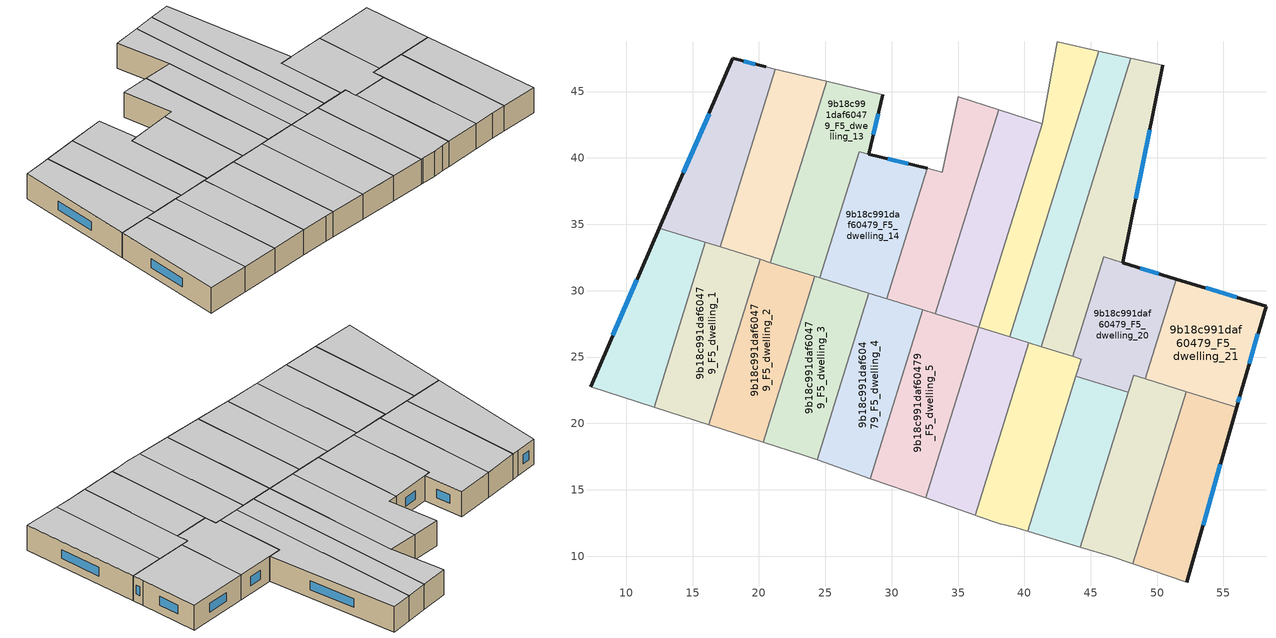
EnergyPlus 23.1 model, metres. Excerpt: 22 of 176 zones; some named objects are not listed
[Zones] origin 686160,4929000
9b18c991daf60479_F5_dwelling_0
 floor to 9b18c991daf60479_F4_dwelling_0 (EU_floor_Construction): 15.96,33.64 12.1,21.22 7.31,22.76 12.5,34.72 z15
 wall outside (EU_wall_Construction): 12.5,34.72 7.31,22.76 z15:18
 wall to 9b18c991daf60479_F5_dwelling_1 (EU_wall_Construction): 12.1,21.22 15.96,33.64 z15:18
 wall adiabatic (EU_wall_Construction): 7.31,22.76 12.1,21.22 z15:18
 wall to 9b18c991daf60479_F5_dwelling_11 (EU_wall_Construction): 15.96,33.64 12.5,34.72 z15:18
 window (EU_Window_Construction): 10.81,30.83 9,26.65 z15.98:17.02
 ceiling to 9b18c991daf60479_F6_dwelling_0 (EU_floor_Construction): 12.1,21.22 15.96,33.64 12.5,34.72 7.31,22.76 z18
9b18c991daf60479_F5_dwelling_1
 floor to 9b18c991daf60479_F4_dwelling_1 (EU_floor_Construction): 20.08,32.36 16.21,19.9 12.1,21.22 15.96,33.64 z15
 wall to 9b18c991daf60479_F5_dwelling_2 (EU_wall_Construction): 16.21,19.9 20.08,32.36 z15:18
 wall adiabatic (EU_wall_Construction): 12.1,21.22 16.21,19.9 z15:18
 wall to 9b18c991daf60479_F5_dwelling_12 (EU_wall_Construction): 20.08,32.36 17.08,33.3 z15:18
 wall to 9b18c991daf60479_F5_dwelling_11 (EU_wall_Construction): 17.08,33.3 15.96,33.64 z15:18
 ceiling to 9b18c991daf60479_F6_dwelling_1 (EU_floor_Construction): 16.21,19.9 20.08,32.36 15.96,33.64 12.1,21.22 z18
9b18c991daf60479_F5_dwelling_10
 floor to 9b18c991daf60479_F4_dwelling_10 (EU_floor_Construction): 55.98,21.21 52.24,8.05 48.17,9.43 52.2,22.39 z15
 wall outside (EU_wall_Construction): 52.24,8.05 55.98,21.21 z15:18
 wall adiabatic (EU_wall_Construction): 48.17,9.43 52.24,8.05 z15:18
 wall to 9b18c991daf60479_F5_dwelling_9 (EU_wall_Construction): 52.2,22.39 48.17,9.43 z15:18
 wall to 9b18c991daf60479_F5_dwelling_21 (EU_wall_Construction): 55.98,21.21 52.2,22.39 z15:18
 window (EU_Window_Construction): 53.46,12.33 54.76,16.93 z15.98:17.02
 ceiling to 9b18c991daf60479_F6_dwelling_10 (EU_floor_Construction): 52.24,8.05 55.98,21.21 52.2,22.39 48.17,9.43 z18
9b18c991daf60479_F5_dwelling_11
 floor to 9b18c991daf60479_F4_dwelling_11 (EU_floor_Construction): 21.24,46.69 17.08,33.3 12.5,34.72 18.04,47.5 20.51,46.87 z15
 wall outside (EU_wall_Construction): 20.51,46.87 18.04,47.5 12.5,34.72 z15:18
 wall adiabatic (EU_wall_Construction): 21.24,46.69 20.51,46.87 z15:18
 wall to 9b18c991daf60479_F5_dwelling_12 (EU_wall_Construction): 17.08,33.3 21.24,46.69 z15:18
 window (EU_Window_Construction): 16.24,43.34 14.3,38.87 / 19.71,47.07 18.85,47.29 z15.98:17.02
 ceiling to 9b18c991daf60479_F6_dwelling_11 (EU_floor_Construction): 17.08,33.3 21.24,46.69 20.51,46.87 18.04,47.5 12.5,34.72 z18
9b18c991daf60479_F5_dwelling_12
 floor to 9b18c991daf60479_F4_dwelling_12 (EU_floor_Construction): 25.11,45.77 20.87,32.12 17.08,33.3 21.24,46.69 z15
 wall to 9b18c991daf60479_F5_dwelling_13 (EU_wall_Construction): 20.87,32.12 25.11,45.77 z15:18
 wall adiabatic (EU_wall_Construction): 25.11,45.77 21.24,46.69 z15:18
 wall to 9b18c991daf60479_F5_dwelling_2 (EU_wall_Construction): 20.08,32.36 20.87,32.12 z15:18
 ceiling to 9b18c991daf60479_F6_dwelling_12 (EU_floor_Construction): 20.87,32.12 25.11,45.77 21.24,46.69 17.08,33.3 z18
9b18c991daf60479_F5_dwelling_13
 floor to 9b18c991daf60479_F4_dwelling_13 (EU_floor_Construction): 29.32,44.78 28.28,40.29 27.54,40.47 24.59,30.96 20.87,32.12 25.11,45.77 z15
 wall outside (EU_wall_Construction): 28.28,40.29 29.32,44.78 z15:18
 wall to 9b18c991daf60479_F5_dwelling_14 (EU_wall_Construction): 27.54,40.47 28.28,40.29 / 24.59,30.96 27.54,40.46 z15:18
 wall adiabatic (EU_wall_Construction): 29.32,44.78 25.11,45.77 z15:18
 wall to 9b18c991daf60479_F5_dwelling_2 (EU_wall_Construction): 20.87,32.12 24.19,31.09 z15:18
 wall to 9b18c991daf60479_F5_dwelling_3 (EU_wall_Construction): 24.19,31.09 24.59,30.96 z15:18
 window (EU_Window_Construction): 28.62,41.75 28.98,43.31 z15.98:17.02
 ceiling to 9b18c991daf60479_F6_dwelling_13 (EU_floor_Construction): 24.59,30.96 27.54,40.47 28.28,40.29 29.32,44.78 25.11,45.77 20.87,32.12 z18
9b18c991daf60479_F5_dwelling_14
 floor to 9b18c991daf60479_F4_dwelling_14 (EU_floor_Construction): 32.69,39.2 29.65,29.39 24.59,30.96 27.54,40.46 z15
 wall outside (EU_wall_Construction): 32.69,39.2 28.29,40.28 z15:18
 wall to 9b18c991daf60479_F5_dwelling_15 (EU_wall_Construction): 29.65,29.39 32.69,39.2 z15:18
 wall to 9b18c991daf60479_F5_dwelling_3 (EU_wall_Construction): 24.59,30.96 28.29,29.81 z15:18
 wall to 9b18c991daf60479_F5_dwelling_4 (EU_wall_Construction): 28.29,29.81 29.64,29.39 z15:18
 window (EU_Window_Construction): 31.26,39.55 29.72,39.93 z15.98:17.02
 ceiling to 9b18c991daf60479_F6_dwelling_14 (EU_floor_Construction): 29.65,29.39 32.69,39.2 27.54,40.46 24.59,30.96 z18
9b18c991daf60479_F5_dwelling_15
 floor to 9b18c991daf60479_F4_dwelling_15 (EU_floor_Construction): 38.06,43.62 33.29,28.26 29.65,29.39 32.69,39.2 33.82,38.92 35,44.61 z15
 wall adiabatic (EU_wall_Construction): 38.06,43.62 35,44.61 33.82,38.92 32.69,39.2 z15:18
 wall to 9b18c991daf60479_F5_dwelling_16 (EU_wall_Construction): 33.29,28.26 38.06,43.62 z15:18
 wall to 9b18c991daf60479_F5_dwelling_4 (EU_wall_Construction): 29.65,29.39 32.35,28.55 z15:18
 wall to 9b18c991daf60479_F5_dwelling_5 (EU_wall_Construction): 32.35,28.55 33.28,28.26 z15:18
 ceiling to 9b18c991daf60479_F6_dwelling_15 (EU_floor_Construction): 33.29,28.26 38.06,43.62 35,44.61 33.82,38.92 32.69,39.2 29.65,29.39 z18
9b18c991daf60479_F5_dwelling_16
 floor to 9b18c991daf60479_F4_dwelling_16 (EU_floor_Construction): 41.33,42.55 36.58,27.24 33.29,28.26 38.06,43.62 z15
 wall adiabatic (EU_wall_Construction): 41.33,42.55 38.06,43.62 z15:18
 wall to 9b18c991daf60479_F5_dwelling_17 (EU_wall_Construction): 36.58,27.24 41.33,42.55 z15:18
 wall to 9b18c991daf60479_F5_dwelling_5 (EU_wall_Construction): 33.29,28.26 36.58,27.24 z15:18
 ceiling to 9b18c991daf60479_F6_dwelling_16 (EU_floor_Construction): 36.58,27.24 41.33,42.55 38.06,43.62 33.29,28.26 z18
9b18c991daf60479_F5_dwelling_17
 floor to 9b18c991daf60479_F4_dwelling_17 (EU_floor_Construction): 45.6,48.04 38.91,26.51 36.58,27.24 41.33,42.55 42.48,48.74 z15
 wall adiabatic (EU_wall_Construction): 45.6,48.04 42.48,48.74 41.33,42.55 z15:18
 wall to 9b18c991daf60479_F5_dwelling_18 (EU_wall_Construction): 38.91,26.51 45.6,48.04 z15:18
 wall to 9b18c991daf60479_F5_dwelling_6 (EU_wall_Construction): 36.58,27.24 38.91,26.51 z15:18
 ceiling to 9b18c991daf60479_F6_dwelling_17 (EU_floor_Construction): 38.91,26.51 45.6,48.04 42.48,48.74 41.33,42.55 36.58,27.24 z18
9b18c991daf60479_F5_dwelling_18
 floor to 9b18c991daf60479_F4_dwelling_18 (EU_floor_Construction): 48.03,47.5 41.28,25.78 38.91,26.51 45.6,48.04 z15
 wall adiabatic (EU_wall_Construction): 48.03,47.5 45.6,48.04 z15:18
 wall to 9b18c991daf60479_F5_dwelling_19 (EU_wall_Construction): 41.28,25.78 48.03,47.5 z15:18
 wall to 9b18c991daf60479_F5_dwelling_7 (EU_wall_Construction): 40.33,26.07 41.28,25.78 z15:18
 wall to 9b18c991daf60479_F5_dwelling_6 (EU_wall_Construction): 38.91,26.51 40.33,26.07 z15:18
 ceiling to 9b18c991daf60479_F6_dwelling_18 (EU_floor_Construction): 41.28,25.78 48.03,47.5 45.6,48.04 38.91,26.51 z18
9b18c991daf60479_F5_dwelling_19
 floor to 9b18c991daf60479_F4_dwelling_19 (EU_floor_Construction): 50.41,46.97 47.39,32.11 45.96,32.54 43.63,25.05 41.28,25.78 48.03,47.5 z15
 wall outside (EU_wall_Construction): 47.39,32.11 50.41,46.97 z15:18
 wall adiabatic (EU_wall_Construction): 50.41,46.97 48.03,47.5 z15:18
 wall to 9b18c991daf60479_F5_dwelling_20 (EU_wall_Construction): 43.63,25.05 45.96,32.54 47.39,32.11 z15:18
 wall to 9b18c991daf60479_F5_dwelling_7 (EU_wall_Construction): 41.28,25.78 43.63,25.05 z15:18
 window (EU_Window_Construction): 48.37,36.94 49.43,42.13 z15.98:17.02
 ceiling to 9b18c991daf60479_F6_dwelling_19 (EU_floor_Construction): 43.63,25.05 45.96,32.54 47.39,32.11 50.41,46.97 48.03,47.5 41.28,25.78 z18
9b18c991daf60479_F5_dwelling_2
 floor to 9b18c991daf60479_F4_dwelling_2 (EU_floor_Construction): 24.19,31.09 20.31,18.58 16.21,19.9 20.08,32.36 z15
 wall to 9b18c991daf60479_F5_dwelling_3 (EU_wall_Construction): 20.31,18.58 24.19,31.09 z15:18
 wall adiabatic (EU_wall_Construction): 16.21,19.9 20.31,18.58 z15:18
 ceiling to 9b18c991daf60479_F6_dwelling_2 (EU_floor_Construction): 20.31,18.58 24.19,31.09 20.08,32.36 16.21,19.9 z18
9b18c991daf60479_F5_dwelling_20
 floor to 9b18c991daf60479_F4_dwelling_20 (EU_floor_Construction): 51.46,30.87 49.12,23.34 48.23,23.62 47.83,22.33 43.87,23.56 44.28,24.85 43.64,25.05 45.96,32.54 z15
 wall outside (EU_wall_Construction): 51.46,30.87 47.39,32.1 z15:18
 wall to 9b18c991daf60479_F5_dwelling_21 (EU_wall_Construction): 49.12,23.34 51.46,30.87 z15:18
 wall to 9b18c991daf60479_F5_dwelling_8 (EU_wall_Construction): 43.87,23.56 47.83,22.33 z15:18
 wall to 9b18c991daf60479_F5_dwelling_9 (EU_wall_Construction): 47.83,22.33 48.23,23.62 49.12,23.34 z15:18
 wall to 9b18c991daf60479_F5_dwelling_7 (EU_wall_Construction): 43.64,25.05 44.28,24.85 43.87,23.56 z15:18
 window (EU_Window_Construction): 50.13,31.27 48.71,31.7 z15.98:17.02
 ceiling to 9b18c991daf60479_F6_dwelling_20 (EU_floor_Construction): 49.12,23.34 51.46,30.87 45.96,32.54 43.64,25.05 44.28,24.85 43.87,23.56 47.83,22.33 48.23,23.62 z18
9b18c991daf60479_F5_dwelling_21
 floor to 9b18c991daf60479_F4_dwelling_21 (EU_floor_Construction): 58.2,28.83 56.32,22.42 55.98,21.21 49.12,23.34 51.46,30.87 z15
 wall outside (EU_wall_Construction): 55.98,21.21 56.32,22.42 58.2,28.83 51.46,30.87 z15:18
 wall to 9b18c991daf60479_F5_dwelling_9 (EU_wall_Construction): 49.12,23.34 52.2,22.39 z15:18
 window (EU_Window_Construction): 56.01,29.49 53.65,30.21 / 56.93,24.5 57.59,26.74 / 56.09,21.6 56.21,22.02 z15.98:17.02
 ceiling to 9b18c991daf60479_F6_dwelling_21 (EU_floor_Construction): 55.98,21.21 56.32,22.42 58.2,28.83 51.46,30.87 49.12,23.34 z18
9b18c991daf60479_F5_dwelling_3
 floor to 9b18c991daf60479_F4_dwelling_3 (EU_floor_Construction): 28.29,29.81 24.39,17.25 23.36,17.61 20.31,18.58 24.19,31.09 z15
 wall to 9b18c991daf60479_F5_dwelling_4 (EU_wall_Construction): 24.39,17.25 28.29,29.81 z15:18
 wall adiabatic (EU_wall_Construction): 20.31,18.58 23.36,17.61 24.39,17.25 z15:18
 ceiling to 9b18c991daf60479_F6_dwelling_3 (EU_floor_Construction): 24.39,17.25 28.29,29.81 24.19,31.09 20.31,18.58 23.36,17.61 z18
9b18c991daf60479_F5_dwelling_4
 floor to 9b18c991daf60479_F4_dwelling_4 (EU_floor_Construction): 32.35,28.55 28.4,15.85 24.39,17.25 28.29,29.81 z15
 wall to 9b18c991daf60479_F5_dwelling_5 (EU_wall_Construction): 28.4,15.85 32.35,28.55 z15:18
 wall adiabatic (EU_wall_Construction): 24.39,17.25 28.4,15.85 z15:18
 ceiling to 9b18c991daf60479_F6_dwelling_4 (EU_floor_Construction): 28.4,15.85 32.35,28.55 28.29,29.81 24.39,17.25 z18
9b18c991daf60479_F5_dwelling_5
 floor to 9b18c991daf60479_F4_dwelling_5 (EU_floor_Construction): 36.58,27.24 32.58,14.38 28.4,15.85 32.35,28.55 z15
 wall to 9b18c991daf60479_F5_dwelling_6 (EU_wall_Construction): 32.58,14.38 36.58,27.24 z15:18
 wall adiabatic (EU_wall_Construction): 28.4,15.85 32.58,14.38 z15:18
 ceiling to 9b18c991daf60479_F6_dwelling_5 (EU_floor_Construction): 32.58,14.38 36.58,27.24 32.35,28.55 28.4,15.85 z18
9b18c991daf60479_F5_dwelling_6
 floor to 9b18c991daf60479_F4_dwelling_6 (EU_floor_Construction): 40.33,26.07 36.3,13.09 32.58,14.38 36.58,27.24 z15
 wall adiabatic (EU_wall_Construction): 32.58,14.38 36.3,13.09 z15:18
 wall to 9b18c991daf60479_F5_dwelling_7 (EU_wall_Construction): 36.3,13.09 40.33,26.07 z15:18
 ceiling to 9b18c991daf60479_F6_dwelling_6 (EU_floor_Construction): 36.3,13.09 40.33,26.07 36.58,27.24 32.58,14.38 z18
9b18c991daf60479_F5_dwelling_7
 floor to 9b18c991daf60479_F4_dwelling_7 (EU_floor_Construction): 44.28,24.85 40.24,11.87 39.29,12.16 38.14,12.43 36.5,13.02 36.3,13.09 40.33,26.07 z15
 wall adiabatic (EU_wall_Construction): 36.3,13.09 36.5,13.02 38.14,12.43 39.29,12.16 40.24,11.87 z15:18
 wall to 9b18c991daf60479_F5_dwelling_8 (EU_wall_Construction): 40.24,11.87 43.87,23.56 z15:18
 ceiling to 9b18c991daf60479_F6_dwelling_7 (EU_floor_Construction): 40.24,11.87 44.28,24.85 40.33,26.07 36.3,13.09 36.5,13.02 38.14,12.43 39.29,12.16 z18
9b18c991daf60479_F5_dwelling_8
 floor to 9b18c991daf60479_F4_dwelling_8 (EU_floor_Construction): 47.83,22.33 44.21,10.68 40.24,11.87 43.87,23.56 z15
 wall adiabatic (EU_wall_Construction): 40.24,11.87 44.21,10.68 z15:18
 wall to 9b18c991daf60479_F5_dwelling_9 (EU_wall_Construction): 44.21,10.68 47.83,22.33 z15:18
 ceiling to 9b18c991daf60479_F6_dwelling_8 (EU_floor_Construction): 44.21,10.68 47.83,22.33 43.87,23.56 40.24,11.87 z18
9b18c991daf60479_F5_dwelling_9
 floor to 9b18c991daf60479_F4_dwelling_9 (EU_floor_Construction): 52.2,22.39 48.17,9.43 46.52,9.99 44.21,10.68 48.23,23.62 z15
 wall adiabatic (EU_wall_Construction): 44.21,10.68 46.52,9.99 48.17,9.43 z15:18
 ceiling to 9b18c991daf60479_F6_dwelling_9 (EU_floor_Construction): 48.17,9.43 52.2,22.39 48.23,23.62 44.21,10.68 46.52,9.99 z18
[Building]
EU S2 Campaign: North Axis=0; Terrain=City; Solar Distribution=FullExterior
[Site:Location]
Bologna: Latitude=44.5; Longitude=11.25; Time Zone=1; Elevation=37
[SizingPeriod:WeatherFileDays]
AnnualSizingPeriod: Begin Month=1; Begin Day of Month=1; End Month=12; End Day of Month=31; Day of Week for Start Day=Monday; Use Weather File Daylight Saving Period=No; Use Weather File Rain and Snow Indicators=No
[MATERIAL]
EU_InternalMass_Material: Roughness=MediumRough; Thickness=0.1; Conductivity=1; Density=1800; Specific Heat=900; Thermal Absorptance=0.9; Solar Absorptance=0.7; Visible Absorptance=0.7
[MATERIAL:NOMASS] Roughness=MediumRough; Thermal Absorptance=0.9; Solar Absorptance=0.7; Visible Absorptance=0.7
Name | Thermal Resistance
EU_wall_NoMass | 0.905828
EU_floor_NoMass | 0.67114
[WINDOWMATERIAL:SIMPLEGLAZINGSYSTEM]
EU_Window_SimpleGlazing: UFactor=4.52486; Solar Heat Gain Coefficient=0.85; Visible Transmittance=0.85
[CONSTRUCTION]
EU_wall_Construction: EU_wall_NoMass
EU_floor_Construction: EU_floor_NoMass
EU_Window_Construction: EU_Window_SimpleGlazing
EU_InternalMass_Construction: EU_InternalMass_Material
[ZONE] Type=1; Multiplier=1; Ceiling Height=autocalculate; Floor Area=autocalculate; Part of Total Floor Area=Yes
Name | Volume
9b18c991daf60479_F5_dwelling_0 | 168.732
9b18c991daf60479_F5_dwelling_1 | 168.704
9b18c991daf60479_F5_dwelling_10 | 168.722
9b18c991daf60479_F5_dwelling_11 | 168.71
9b18c991daf60479_F5_dwelling_12 | 168.747
9b18c991daf60479_F5_dwelling_13 | 176.865
9b18c991daf60479_F5_dwelling_14 | 160.482
9b18c991daf60479_F5_dwelling_15 | 168.712
9b18c991daf60479_F5_dwelling_16 | 166.007
9b18c991daf60479_F5_dwelling_17 | 171.425
9b18c991daf60479_F5_dwelling_18 | 168.713
9b18c991daf60479_F5_dwelling_19 | 201.921
9b18c991daf60479_F5_dwelling_2 | 168.715
9b18c991daf60479_F5_dwelling_20 | 152.236
9b18c991daf60479_F5_dwelling_21 | 168.708
9b18c991daf60479_F5_dwelling_3; 9b18c991daf60479_F5_dwelling_9 | 168.719
9b18c991daf60479_F5_dwelling_4 | 168.702
9b18c991daf60479_F5_dwelling_5 | 177.752
9b18c991daf60479_F5_dwelling_6 | 159.712
9b18c991daf60479_F5_dwelling_7 | 168.714
9b18c991daf60479_F5_dwelling_8 | 151.936
[INTERNALMASS] Construction=EU_InternalMass_Construction
Name | Zone or ZoneList | Surface Area
9b18c991daf60479_F5_dwelling_0_EU_InternalMass | 9b18c991daf60479_F5_dwelling_0 | 56.2443
9b18c991daf60479_F5_dwelling_1_EU_InternalMass | 9b18c991daf60479_F5_dwelling_1 | 56.2346
9b18c991daf60479_F5_dwelling_2_EU_InternalMass | 9b18c991daf60479_F5_dwelling_2 | 56.2382
9b18c991daf60479_F5_dwelling_3_EU_InternalMass | 9b18c991daf60479_F5_dwelling_3 | 56.2398
9b18c991daf60479_F5_dwelling_4_EU_InternalMass | 9b18c991daf60479_F5_dwelling_4 | 56.234
9b18c991daf60479_F5_dwelling_5_EU_InternalMass | 9b18c991daf60479_F5_dwelling_5 | 59.2505
9b18c991daf60479_F5_dwelling_6_EU_InternalMass | 9b18c991daf60479_F5_dwelling_6 | 53.2371
9b18c991daf60479_F5_dwelling_7_EU_InternalMass | 9b18c991daf60479_F5_dwelling_7 | 56.2377
9b18c991daf60479_F5_dwelling_8_EU_InternalMass | 9b18c991daf60479_F5_dwelling_8 | 50.641
9b18c991daf60479_F5_dwelling_9_EU_InternalMass | 9b18c991daf60479_F5_dwelling_9 | 56.2395
9b18c991daf60479_F5_dwelling_10_EU_InternalMass | 9b18c991daf60479_F5_dwelling_10 | 56.2407
9b18c991daf60479_F5_dwelling_11_EU_InternalMass | 9b18c991daf60479_F5_dwelling_11 | 56.237
9b18c991daf60479_F5_dwelling_12_EU_InternalMass | 9b18c991daf60479_F5_dwelling_12 | 56.249
9b18c991daf60479_F5_dwelling_13_EU_InternalMass | 9b18c991daf60479_F5_dwelling_13 | 58.9541
9b18c991daf60479_F5_dwelling_14_EU_InternalMass | 9b18c991daf60479_F5_dwelling_14 | 53.5093
9b18c991daf60479_F5_dwelling_15_EU_InternalMass | 9b18c991daf60479_F5_dwelling_15 | 56.2372
9b18c991daf60479_F5_dwelling_16_EU_InternalMass | 9b18c991daf60479_F5_dwelling_16 | 55.3355
9b18c991daf60479_F5_dwelling_17_EU_InternalMass | 9b18c991daf60479_F5_dwelling_17 | 57.1422
9b18c991daf60479_F5_dwelling_18_EU_InternalMass | 9b18c991daf60479_F5_dwelling_18 | 56.2373
9b18c991daf60479_F5_dwelling_19_EU_InternalMass | 9b18c991daf60479_F5_dwelling_19 | 67.3081
9b18c991daf60479_F5_dwelling_20_EU_InternalMass | 9b18c991daf60479_F5_dwelling_20 | 50.7654
9b18c991daf60479_F5_dwelling_21_EU_InternalMass | 9b18c991daf60479_F5_dwelling_21 | 56.2363
[OTHEREQUIPMENT] Fuel Type=Electricity; Design Level Calculation Method=Watts/Area; Power per Zone Floor Area=1; Fraction Latent=0; Fraction Radiant=0; Fraction Lost=0; Carbon Dioxide Generation Rate=0; EndUse Subcategory=EU_Step8_InternalGains
Name | Zone or ZoneList or Space or SpaceList | Schedule
EU_Step8_InternalGain_9b18c991daf60479_F5_dwelling_0_f000 | 9b18c991daf60479_F5_dwelling_0 | EU_Step8_GainSchedule_9b18c991daf60479_F5_dwelling_0_f000
EU_Step8_InternalGain_9b18c991daf60479_F5_dwelling_1_f000 | 9b18c991daf60479_F5_dwelling_1 | EU_Step8_GainSchedule_9b18c991daf60479_F5_dwelling_1_f000
EU_Step8_InternalGain_9b18c991daf60479_F5_dwelling_2_f000 | 9b18c991daf60479_F5_dwelling_2 | EU_Step8_GainSchedule_9b18c991daf60479_F5_dwelling_2_f000
EU_Step8_InternalGain_9b18c991daf60479_F5_dwelling_3_f000 | 9b18c991daf60479_F5_dwelling_3 | EU_Step8_GainSchedule_9b18c991daf60479_F5_dwelling_3_f000
EU_Step8_InternalGain_9b18c991daf60479_F5_dwelling_4_f000 | 9b18c991daf60479_F5_dwelling_4 | EU_Step8_GainSchedule_9b18c991daf60479_F5_dwelling_4_f000
EU_Step8_InternalGain_9b18c991daf60479_F5_dwelling_5_f000 | 9b18c991daf60479_F5_dwelling_5 | EU_Step8_GainSchedule_9b18c991daf60479_F5_dwelling_5_f000
EU_Step8_InternalGain_9b18c991daf60479_F5_dwelling_6_f000 | 9b18c991daf60479_F5_dwelling_6 | EU_Step8_GainSchedule_9b18c991daf60479_F5_dwelling_6_f000
EU_Step8_InternalGain_9b18c991daf60479_F5_dwelling_7_f000 | 9b18c991daf60479_F5_dwelling_7 | EU_Step8_GainSchedule_9b18c991daf60479_F5_dwelling_7_f000
EU_Step8_InternalGain_9b18c991daf60479_F5_dwelling_8_f000 | 9b18c991daf60479_F5_dwelling_8 | EU_Step8_GainSchedule_9b18c991daf60479_F5_dwelling_8_f000
EU_Step8_InternalGain_9b18c991daf60479_F5_dwelling_9_f000 | 9b18c991daf60479_F5_dwelling_9 | EU_Step8_GainSchedule_9b18c991daf60479_F5_dwelling_9_f000
EU_Step8_InternalGain_9b18c991daf60479_F5_dwelling_10_f000 | 9b18c991daf60479_F5_dwelling_10 | EU_Step8_GainSchedule_9b18c991daf60479_F5_dwelling_10_f000
EU_Step8_InternalGain_9b18c991daf60479_F5_dwelling_11_f000 | 9b18c991daf60479_F5_dwelling_11 | EU_Step8_GainSchedule_9b18c991daf60479_F5_dwelling_11_f000
EU_Step8_InternalGain_9b18c991daf60479_F5_dwelling_12_f000 | 9b18c991daf60479_F5_dwelling_12 | EU_Step8_GainSchedule_9b18c991daf60479_F5_dwelling_12_f000
EU_Step8_InternalGain_9b18c991daf60479_F5_dwelling_13_f000 | 9b18c991daf60479_F5_dwelling_13 | EU_Step8_GainSchedule_9b18c991daf60479_F5_dwelling_13_f000
EU_Step8_InternalGain_9b18c991daf60479_F5_dwelling_14_f000 | 9b18c991daf60479_F5_dwelling_14 | EU_Step8_GainSchedule_9b18c991daf60479_F5_dwelling_14_f000
EU_Step8_InternalGain_9b18c991daf60479_F5_dwelling_15_f000 | 9b18c991daf60479_F5_dwelling_15 | EU_Step8_GainSchedule_9b18c991daf60479_F5_dwelling_15_f000
EU_Step8_InternalGain_9b18c991daf60479_F5_dwelling_16_f000 | 9b18c991daf60479_F5_dwelling_16 | EU_Step8_GainSchedule_9b18c991daf60479_F5_dwelling_16_f000
EU_Step8_InternalGain_9b18c991daf60479_F5_dwelling_17_f000 | 9b18c991daf60479_F5_dwelling_17 | EU_Step8_GainSchedule_9b18c991daf60479_F5_dwelling_17_f000
EU_Step8_InternalGain_9b18c991daf60479_F5_dwelling_18_f000 | 9b18c991daf60479_F5_dwelling_18 | EU_Step8_GainSchedule_9b18c991daf60479_F5_dwelling_18_f000
EU_Step8_InternalGain_9b18c991daf60479_F5_dwelling_19_f000 | 9b18c991daf60479_F5_dwelling_19 | EU_Step8_GainSchedule_9b18c991daf60479_F5_dwelling_19_f000
EU_Step8_InternalGain_9b18c991daf60479_F5_dwelling_20_f000 | 9b18c991daf60479_F5_dwelling_20 | EU_Step8_GainSchedule_9b18c991daf60479_F5_dwelling_20_f000
EU_Step8_InternalGain_9b18c991daf60479_F5_dwelling_21_f000 | 9b18c991daf60479_F5_dwelling_21 | EU_Step8_GainSchedule_9b18c991daf60479_F5_dwelling_21_f000
[ZONEVENTILATION:DESIGNFLOWRATE] Schedule=EU_AlwaysOn; Design Flow Rate Calculation Method=AirChanges/Hour; Air Changes per Hour=0.73129; Ventilation Type=Natural; Fan Pressure Rise=0; Fan Total Efficiency=1; Constant Term Coefficient=1; Temperature Term Coefficient=0; Velocity Term Coefficient=0; Velocity Squared Term Coefficient=0; Minimum Indoor Temperature=-100; Maximum Indoor Temperature=100; Delta Temperature=-100; Minimum Outdoor Temperature=-100; Maximum Outdoor Temperature=100; Maximum Wind Speed=40
Name | Zone or ZoneList or Space or SpaceList
EU_ConstantAir_9b18c991daf60479_F5_dwelling_0 | 9b18c991daf60479_F5_dwelling_0
EU_ConstantAir_9b18c991daf60479_F5_dwelling_1 | 9b18c991daf60479_F5_dwelling_1
EU_ConstantAir_9b18c991daf60479_F5_dwelling_2 | 9b18c991daf60479_F5_dwelling_2
EU_ConstantAir_9b18c991daf60479_F5_dwelling_3 | 9b18c991daf60479_F5_dwelling_3
EU_ConstantAir_9b18c991daf60479_F5_dwelling_4 | 9b18c991daf60479_F5_dwelling_4
EU_ConstantAir_9b18c991daf60479_F5_dwelling_5 | 9b18c991daf60479_F5_dwelling_5
EU_ConstantAir_9b18c991daf60479_F5_dwelling_6 | 9b18c991daf60479_F5_dwelling_6
EU_ConstantAir_9b18c991daf60479_F5_dwelling_7 | 9b18c991daf60479_F5_dwelling_7
EU_ConstantAir_9b18c991daf60479_F5_dwelling_8 | 9b18c991daf60479_F5_dwelling_8
EU_ConstantAir_9b18c991daf60479_F5_dwelling_9 | 9b18c991daf60479_F5_dwelling_9
EU_ConstantAir_9b18c991daf60479_F5_dwelling_10 | 9b18c991daf60479_F5_dwelling_10
EU_ConstantAir_9b18c991daf60479_F5_dwelling_11 | 9b18c991daf60479_F5_dwelling_11
EU_ConstantAir_9b18c991daf60479_F5_dwelling_12 | 9b18c991daf60479_F5_dwelling_12
EU_ConstantAir_9b18c991daf60479_F5_dwelling_13 | 9b18c991daf60479_F5_dwelling_13
EU_ConstantAir_9b18c991daf60479_F5_dwelling_14 | 9b18c991daf60479_F5_dwelling_14
EU_ConstantAir_9b18c991daf60479_F5_dwelling_15 | 9b18c991daf60479_F5_dwelling_15
EU_ConstantAir_9b18c991daf60479_F5_dwelling_16 | 9b18c991daf60479_F5_dwelling_16
EU_ConstantAir_9b18c991daf60479_F5_dwelling_17 | 9b18c991daf60479_F5_dwelling_17
EU_ConstantAir_9b18c991daf60479_F5_dwelling_18 | 9b18c991daf60479_F5_dwelling_18
EU_ConstantAir_9b18c991daf60479_F5_dwelling_19 | 9b18c991daf60479_F5_dwelling_19
EU_ConstantAir_9b18c991daf60479_F5_dwelling_20 | 9b18c991daf60479_F5_dwelling_20
EU_ConstantAir_9b18c991daf60479_F5_dwelling_21 | 9b18c991daf60479_F5_dwelling_21
[HVACTEMPLATE:ZONE:IDEALLOADSAIRSYSTEM] System Availability Schedule=EU_AlwaysOn; Maximum Heating Supply Air Temperature=50; Minimum Cooling Supply Air Temperature=13; Maximum Heating Supply Air Humidity Ratio=0.0156; Minimum Cooling Supply Air Humidity Ratio=0.0077; Heating Limit=NoLimit; Cooling Limit=NoLimit; Heating Availability Schedule=EU_AlwaysOn; Cooling Availability Schedule=EU_CoolingOff; Dehumidification Control Type=ConstantSensibleHeatRatio; Cooling Sensible Heat Ratio=0.7; Dehumidification Setpoint=60; Humidification Control Type=None; Humidification Setpoint=30; Outdoor Air Method=None; Outdoor Air Flow Rate per Person=0.00944; Outdoor Air Flow Rate per Zone Floor Area=0; Outdoor Air Flow Rate per Zone=0; Demand Controlled Ventilation Type=None; Outdoor Air Economizer Type=NoEconomizer; Heat Recovery Type=None; Sensible Heat Recovery Effectiveness=0.7; Latent Heat Recovery Effectiveness=0.65
Name | Template Thermostat
9b18c991daf60479_F5_dwelling_0 | EU_HeatOnly_9b18c991daf60479_F5_dwelling_0
9b18c991daf60479_F5_dwelling_1 | EU_HeatOnly_9b18c991daf60479_F5_dwelling_1
9b18c991daf60479_F5_dwelling_2 | EU_HeatOnly_9b18c991daf60479_F5_dwelling_2
9b18c991daf60479_F5_dwelling_3 | EU_HeatOnly_9b18c991daf60479_F5_dwelling_3
9b18c991daf60479_F5_dwelling_4 | EU_HeatOnly_9b18c991daf60479_F5_dwelling_4
9b18c991daf60479_F5_dwelling_5 | EU_HeatOnly_9b18c991daf60479_F5_dwelling_5
9b18c991daf60479_F5_dwelling_6 | EU_HeatOnly_9b18c991daf60479_F5_dwelling_6
9b18c991daf60479_F5_dwelling_7 | EU_HeatOnly_9b18c991daf60479_F5_dwelling_7
9b18c991daf60479_F5_dwelling_8 | EU_HeatOnly_9b18c991daf60479_F5_dwelling_8
9b18c991daf60479_F5_dwelling_9 | EU_HeatOnly_9b18c991daf60479_F5_dwelling_9
9b18c991daf60479_F5_dwelling_10 | EU_HeatOnly_9b18c991daf60479_F5_dwelling_10
9b18c991daf60479_F5_dwelling_11 | EU_HeatOnly_9b18c991daf60479_F5_dwelling_11
9b18c991daf60479_F5_dwelling_12 | EU_HeatOnly_9b18c991daf60479_F5_dwelling_12
9b18c991daf60479_F5_dwelling_13 | EU_HeatOnly_9b18c991daf60479_F5_dwelling_13
9b18c991daf60479_F5_dwelling_14 | EU_HeatOnly_9b18c991daf60479_F5_dwelling_14
9b18c991daf60479_F5_dwelling_15 | EU_HeatOnly_9b18c991daf60479_F5_dwelling_15
9b18c991daf60479_F5_dwelling_16 | EU_HeatOnly_9b18c991daf60479_F5_dwelling_16
9b18c991daf60479_F5_dwelling_17 | EU_HeatOnly_9b18c991daf60479_F5_dwelling_17
9b18c991daf60479_F5_dwelling_18 | EU_HeatOnly_9b18c991daf60479_F5_dwelling_18
9b18c991daf60479_F5_dwelling_19 | EU_HeatOnly_9b18c991daf60479_F5_dwelling_19
9b18c991daf60479_F5_dwelling_20 | EU_HeatOnly_9b18c991daf60479_F5_dwelling_20
9b18c991daf60479_F5_dwelling_21 | EU_HeatOnly_9b18c991daf60479_F5_dwelling_21
[SIZING:ZONE] Zone Cooling Design Supply Air Temperature Input Method=SupplyAirTemperature; Zone Cooling Design Supply Air Temperature=13; Zone Heating Design Supply Air Temperature Input Method=SupplyAirTemperature; Zone Heating Design Supply Air Temperature=50; Zone Cooling Design Supply Air Humidity Ratio=0.008; Zone Heating Design Supply Air Humidity Ratio=0.008; Cooling Design Air Flow Method=DesignDay; Cooling Design Air Flow Rate=0; Cooling Minimum Air Flow per Zone Floor Area=0.000762; Cooling Minimum Air Flow=0; Cooling Minimum Air Flow Fraction=0.2; Heating Design Air Flow Method=DesignDay; Heating Design Air Flow Rate=0; Heating Maximum Air Flow per Zone Floor Area=0.002032; Heating Maximum Air Flow=0.141576; Heating Maximum Air Flow Fraction=0.3; Account for Dedicated Outdoor Air System=No; Dedicated Outdoor Air System Control Strategy=NeutralSupplyAir; Dedicated Outdoor Air Low Setpoint Temperature for Design=autosize; Dedicated Outdoor Air High Setpoint Temperature for Design=autosize; Zone Load Sizing Method=Sensible Load Only No Latent Load; Zone Latent Cooling Design Supply Air Humidity Ratio Input Method=HumidityRatioDifference; Zone Cooling Design Supply Air Humidity Ratio Difference=0.005; Zone Latent Heating Design Supply Air Humidity Ratio Input Method=HumidityRatioDifference; Zone Humidification Design Supply Air Humidity Ratio Difference=0.005
9b18c991daf60479_F5_dwelling_0; 9b18c991daf60479_F5_dwelling_1; 9b18c991daf60479_F5_dwelling_2; 9b18c991daf60479_F5_dwelling_3; 9b18c991daf60479_F5_dwelling_4; 9b18c991daf60479_F5_dwelling_5; 9b18c991daf60479_F5_dwelling_6; 9b18c991daf60479_F5_dwelling_7; 9b18c991daf60479_F5_dwelling_8; 9b18c991daf60479_F5_dwelling_9; 9b18c991daf60479_F5_dwelling_10; 9b18c991daf60479_F5_dwelling_11; 9b18c991daf60479_F5_dwelling_12; 9b18c991daf60479_F5_dwelling_13; 9b18c991daf60479_F5_dwelling_14; 9b18c991daf60479_F5_dwelling_15; 9b18c991daf60479_F5_dwelling_16; 9b18c991daf60479_F5_dwelling_17; 9b18c991daf60479_F5_dwelling_18; 9b18c991daf60479_F5_dwelling_19; 9b18c991daf60479_F5_dwelling_20; 9b18c991daf60479_F5_dwelling_21
[SCHEDULE:CONSTANT]
Name | Hourly Value
EU_AlwaysOn | 1
EU_CoolingOff | 0
[SCHEDULE:FILE] Column Number=1; Rows to Skip at Top=0; Number of Hours of Data=8760; Column Separator=Comma; Interpolate to Timestep=No; Minutes per Item=60; Adjust Schedule for Daylight Savings=Yes
Name | File
EU_Step8_GainSchedule_9b18c991daf60479_F5_dwelling_0_f000 | ../../schedules/9b18c991daf60479/9b18c991daf60479_F5_dwelling_0_f000_gain.csv
EU_Step8_GainSchedule_9b18c991daf60479_F5_dwelling_1_f000 | ../../schedules/9b18c991daf60479/9b18c991daf60479_F5_dwelling_1_f000_gain.csv
EU_Step8_GainSchedule_9b18c991daf60479_F5_dwelling_2_f000 | ../../schedules/9b18c991daf60479/9b18c991daf60479_F5_dwelling_2_f000_gain.csv
EU_Step8_GainSchedule_9b18c991daf60479_F5_dwelling_3_f000 | ../../schedules/9b18c991daf60479/9b18c991daf60479_F5_dwelling_3_f000_gain.csv
EU_Step8_GainSchedule_9b18c991daf60479_F5_dwelling_4_f000 | ../../schedules/9b18c991daf60479/9b18c991daf60479_F5_dwelling_4_f000_gain.csv
EU_Step8_GainSchedule_9b18c991daf60479_F5_dwelling_5_f000 | ../../schedules/9b18c991daf60479/9b18c991daf60479_F5_dwelling_5_f000_gain.csv
EU_Step8_GainSchedule_9b18c991daf60479_F5_dwelling_6_f000 | ../../schedules/9b18c991daf60479/9b18c991daf60479_F5_dwelling_6_f000_gain.csv
EU_Step8_GainSchedule_9b18c991daf60479_F5_dwelling_7_f000 | ../../schedules/9b18c991daf60479/9b18c991daf60479_F5_dwelling_7_f000_gain.csv
EU_Step8_GainSchedule_9b18c991daf60479_F5_dwelling_8_f000 | ../../schedules/9b18c991daf60479/9b18c991daf60479_F5_dwelling_8_f000_gain.csv
EU_Step8_GainSchedule_9b18c991daf60479_F5_dwelling_9_f000 | ../../schedules/9b18c991daf60479/9b18c991daf60479_F5_dwelling_9_f000_gain.csv
EU_Step8_GainSchedule_9b18c991daf60479_F5_dwelling_10_f000 | ../../schedules/9b18c991daf60479/9b18c991daf60479_F5_dwelling_10_f000_gain.csv
EU_Step8_GainSchedule_9b18c991daf60479_F5_dwelling_11_f000 | ../../schedules/9b18c991daf60479/9b18c991daf60479_F5_dwelling_11_f000_gain.csv
EU_Step8_GainSchedule_9b18c991daf60479_F5_dwelling_12_f000 | ../../schedules/9b18c991daf60479/9b18c991daf60479_F5_dwelling_12_f000_gain.csv
EU_Step8_GainSchedule_9b18c991daf60479_F5_dwelling_13_f000 | ../../schedules/9b18c991daf60479/9b18c991daf60479_F5_dwelling_13_f000_gain.csv
EU_Step8_GainSchedule_9b18c991daf60479_F5_dwelling_14_f000 | ../../schedules/9b18c991daf60479/9b18c991daf60479_F5_dwelling_14_f000_gain.csv
EU_Step8_GainSchedule_9b18c991daf60479_F5_dwelling_15_f000 | ../../schedules/9b18c991daf60479/9b18c991daf60479_F5_dwelling_15_f000_gain.csv
EU_Step8_GainSchedule_9b18c991daf60479_F5_dwelling_16_f000 | ../../schedules/9b18c991daf60479/9b18c991daf60479_F5_dwelling_16_f000_gain.csv
EU_Step8_GainSchedule_9b18c991daf60479_F5_dwelling_17_f000 | ../../schedules/9b18c991daf60479/9b18c991daf60479_F5_dwelling_17_f000_gain.csv
EU_Step8_GainSchedule_9b18c991daf60479_F5_dwelling_18_f000 | ../../schedules/9b18c991daf60479/9b18c991daf60479_F5_dwelling_18_f000_gain.csv
EU_Step8_GainSchedule_9b18c991daf60479_F5_dwelling_19_f000 | ../../schedules/9b18c991daf60479/9b18c991daf60479_F5_dwelling_19_f000_gain.csv
EU_Step8_GainSchedule_9b18c991daf60479_F5_dwelling_20_f000 | ../../schedules/9b18c991daf60479/9b18c991daf60479_F5_dwelling_20_f000_gain.csv
EU_Step8_GainSchedule_9b18c991daf60479_F5_dwelling_21_f000 | ../../schedules/9b18c991daf60479/9b18c991daf60479_F5_dwelling_21_f000_gain.csv
